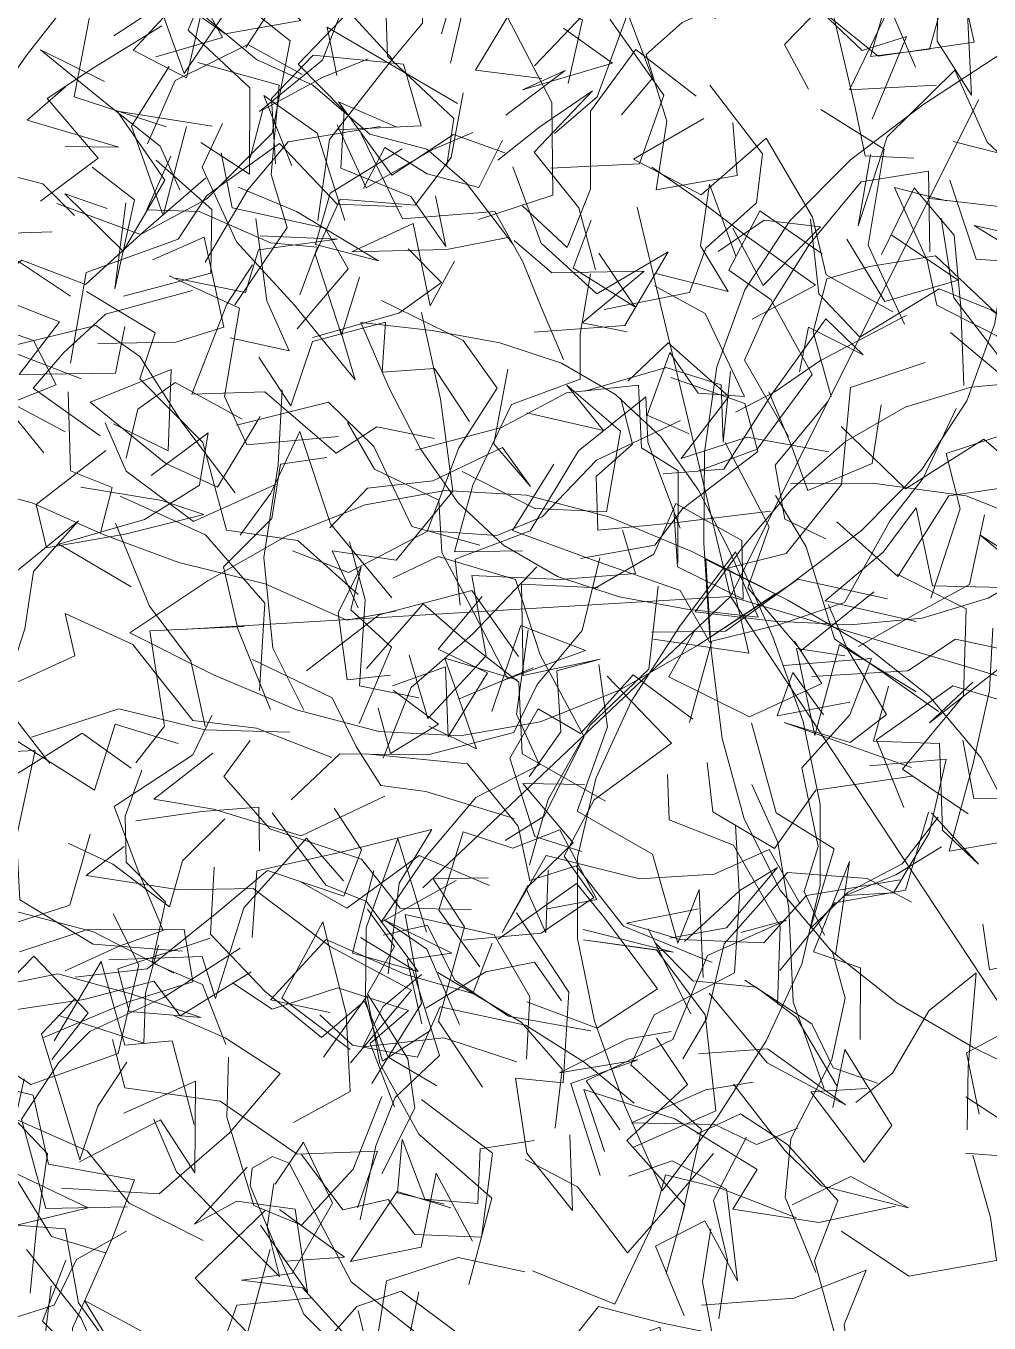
# Model space of a CAD drawing. Header units: metres. Extents: x 0 to 46.1, y -33.1 to 1.9.
# Drawn here: x 40.527 to 40.969, y -9.414 to -8.818 of the extents above; entities that cross this region are included whole.
import ezdxf

# ---------------------------------------------------------------- set-up
doc = ezdxf.new("R2010")
doc.units = ezdxf.units.M
doc.header["$LTSCALE"] = 0.02
for name, color, linetype, lineweight in [('AB_EXT_MASSIF', 8, 'Continuous', 9), ('BLOC_BRANCHES', 7, 'Continuous', 13), ('BLOC_FEUILLAGE', 7, 'Continuous', 13)]:
    doc.layers.add(name, color=color, linetype=linetype, lineweight=lineweight)
doc.layers.add('ARCHIBOOKS_ARBRE', color=7, linetype='Continuous')

# ---------------------------------------------------------------- blocks, each defined once
blk = doc.blocks.new('AB_ALPHA_7b87773eaf7dd805')
at = {"layer": 'BLOC_BRANCHES', "color": 8, "lineweight": 13, "true_color": 0x878787, "transparency": 33554572}
blk.add_lwpolyline([(-0.7164, 0.0794), (-0.8645, 0.226), (-0.9264, 0.3735), (-0.9238, 0.3938), (-0.9005, 0.4072), (-0.8816, 0.3994), (-0.8102, 0.2633), (-0.6143, 0.1093)], dxfattribs=at)
at = {"layer": 'BLOC_FEUILLAGE', "color": 8, "lineweight": 13, "true_color": 0x878787, "transparency": 33554572}
for points in [[(-0.7065, 1.6959), (-0.6797, 1.7891), (-0.7534, 1.8357), (-0.7725, 1.8931), (-0.8276, 1.9695), (-0.7353, 1.9669)], [(-0.8753, 1.7574), (-0.8993, 1.8554), (-0.9717, 1.9192), (-1.026, 1.8526), (-1.0015, 1.7706), (-0.9582, 1.6917), (-1.0344, 1.6695)], [(-0.9605, 1.8708), (-0.9384, 1.8201), (-0.9479, 1.7305), (-1.0019, 1.6502), (-1.0382, 1.7519), (-1.0253, 1.859), (-0.9359, 1.8423)], [(-0.8817, 1.8697), (-0.9813, 1.8537), (-0.9643, 1.7811), (-0.9976, 1.7002), (-0.9268, 1.6339), (-0.9272, 1.5347), (-0.9828, 1.571)], [(-0.7862, 1.8498), (-0.7058, 1.8636), (-0.6718, 1.7679), (-0.6964, 1.6621)], [(-0.1144, 1.8667), (-0.0876, 1.7974), (-0.1087, 1.7481), (-0.0949, 1.6862), (-0.2053, 1.6704), (-0.2892, 1.7379), (-0.3403, 1.8332)], [(-0.7437, 1.8269), (-0.7294, 1.7762), (-0.7285, 1.708), (-0.7667, 1.6621), (-0.835, 1.5746), (-0.8487, 1.4816)], [(-0.7303, 1.8223), (-0.6866, 1.7546), (-0.6314, 1.7157), (-0.5799, 1.6172), (-0.5786, 1.5107), (-0.6643, 1.4828)], [(-0.1645, 1.553), (-0.2201, 1.5557), (-0.2317, 1.6114), (-0.2562, 1.7153), (-0.2776, 1.8173)], [(-0.1368, 1.7397), (-0.1377, 1.6873), (-0.0981, 1.6253), (-0.1031, 1.7267), (-0.1195, 1.8205), (-0.0419, 1.7697)], [(-0.9656, 1.7862), (-1.0652, 1.8102), (-1.1332, 1.7344), (-1.1824, 1.6723), (-1.2112, 1.6307), (-1.3156, 1.6379)], [(-0.9849, 1.8145), (-0.9909, 1.7525), (-1.0605, 1.6772), (-0.9992, 1.6452), (-0.9756, 1.7502), (-0.8888, 1.769), (-0.8312, 1.786)], [(-0.8403, 1.7504), (-0.9215, 1.8117), (-0.8831, 1.7546), (-0.9312, 1.6803)], [(-0.3643, 1.8045), (-0.4063, 1.771), (-0.3923, 1.7132), (-0.4246, 1.7844), (-0.5149, 1.7645), (-0.5432, 1.7185), (-0.6, 1.659)], [(-0.2853, 1.6325), (-0.3127, 1.6836), (-0.2375, 1.7611), (-0.14, 1.7773), (-0.0799, 1.8034), (-0.0268, 1.783), (-0.1141, 1.785)], [(-0.8899, 1.7875), (-0.965, 1.7551), (-0.8803, 1.6878), (-0.9009, 1.5818), (-0.9763, 1.506), (-1.0523, 1.4654), (-1.1482, 1.5009)], [(-0.3518, 1.7779), (-0.4209, 1.7824), (-0.4727, 1.7868), (-0.4895, 1.7278), (-0.5278, 1.6235), (-0.5769, 1.5814)], [(-0.4355, 1.7894), (-0.4524, 1.7297), (-0.5031, 1.7463), (-0.4645, 1.6451), (-0.5001, 1.603)], [(-0.1623, 1.6576), (-0.1955, 1.7348), (-0.2141, 1.6697), (-0.1464, 1.6783), (-0.117, 1.7831), (-0.0615, 1.7475), (0.002, 1.7083)], [(-0.7717, 1.7612), (-0.7687, 1.6704), (-0.6923, 1.5986), (-0.7004, 1.5449)], [(-0.1388, 1.637), (-0.2382, 1.6317), (-0.1929, 1.725), (-0.1514, 1.7684)], [(-0.9155, 1.7564), (-0.8681, 1.7113), (-0.9551, 1.696), (-1.0353, 1.7526)], [(-0.5914, 1.6445), (-0.6675, 1.6542), (-0.6142, 1.7429), (-0.5448, 1.7118), (-0.5612, 1.639)], [(-0.3502, 1.7444), (-0.4304, 1.7089), (-0.4718, 1.6723), (-0.4478, 1.5956), (-0.4601, 1.5167), (-0.3672, 1.5334), (-0.372, 1.5942)], [(-1.0226, 1.5891), (-1.1285, 1.6237), (-1.1099, 1.7193), (-1.023, 1.7327), (-1.0827, 1.6934)], [(-0.7628, 1.6668), (-0.819, 1.7278), (-0.8431, 1.6658), (-0.9155, 1.6067)], [(-0.7136, 1.5097), (-0.7017, 1.4516), (-0.7417, 1.5092), (-0.8222, 1.5417), (-0.8183, 1.6074), (-0.8711, 1.661), (-0.803, 1.732)], [(-0.2922, 1.742), (-0.2235, 1.6766), (-0.1726, 1.6927), (-0.212, 1.5978)], [(-0.6245, 1.454), (-0.6784, 1.5248), (-0.7234, 1.5636), (-0.7888, 1.5805), (-0.8544, 1.6368), (-0.9189, 1.6664), (-0.9891, 1.7245)], [(-0.5816, 1.5416), (-0.4791, 1.5466), (-0.4514, 1.6254), (-0.5132, 1.7125)], [(-1.0276, 1.7049), (-1.1063, 1.6567), (-1.1593, 1.6216), (-1.1007, 1.5532), (-1.1668, 1.5039)], [(-0.8269, 1.6481), (-0.8379, 1.7034), (-0.7759, 1.6671), (-0.6882, 1.6159)], [(-0.6329, 1.6026), (-0.5645, 1.6536), (-0.6138, 1.6314), (-0.5102, 1.6622), (-0.5666, 1.7023)], [(-1.0441, 1.5695), (-1.0125, 1.6422), (-0.929, 1.6836), (-0.8665, 1.649)], [(-1.0933, 1.6412), (-1.1669, 1.6775), (-1.0942, 1.6183), (-1.0295, 1.567), (-1.0071, 1.5166)], [(-0.8265, 1.5856), (-0.7299, 1.5902), (-0.7502, 1.6612), (-0.8539, 1.6712), (-0.9017, 1.6218), (-0.8973, 1.5466)], [(-0.6137, 1.4986), (-0.5625, 1.4506), (-0.5356, 1.5174), (-0.5357, 1.6072), (-0.4835, 1.6778), (-0.4142, 1.6243)], [(-0.9993, 1.5895), (-1.0262, 1.4873), (-1.0625, 1.5897), (-1.0194, 1.6583)], [(-0.9438, 1.3849), (-0.8836, 1.4735), (-0.9021, 1.5342), (-0.893, 1.637), (-0.9862, 1.6628)], [(-0.7907, 1.6672), (-0.8425, 1.6462), (-0.9118, 1.6087), (-0.9263, 1.5535)], [(-0.2141, 1.5569), (-0.2283, 1.4755), (-0.195, 1.5775), (-0.1174, 1.6543), (-0.0802, 1.5715), (-0.0169, 1.5125), (0.0214, 1.584)], [(-1.1383, 1.6349), (-1.1823, 1.5968), (-1.0772, 1.5657), (-1.1386, 1.5666)], [(-0.8176, 1.4815), (-0.8494, 1.5819), (-0.9107, 1.625), (-0.8786, 1.5443)], [(-0.8006, 1.4165), (-0.8213, 1.3501), (-0.8518, 1.443), (-0.8231, 1.506), (-0.7367, 1.4991), (-0.6955, 1.5539), (-0.6816, 1.6281)], [(-0.6419, 1.551), (-0.5939, 1.589), (-0.5331, 1.6304), (-0.6004, 1.5601), (-0.5491, 1.4961), (-0.5297, 1.4248)], [(-0.5197, 1.3793), (-0.422, 1.3988), (-0.4033, 1.4497), (-0.3449, 1.5019), (-0.3382, 1.5581), (-0.3986, 1.6369)], [(-0.7578, 1.5888), (-0.8248, 1.6179), (-0.7637, 1.5337), (-0.6927, 1.5804), (-0.634, 1.5592)], [(-0.271, 1.6088), (-0.1985, 1.5636), (-0.2168, 1.4533), (-0.1752, 1.3624)], [(-1.0904, 1.4952), (-1.1389, 1.512), (-1.0721, 1.4462), (-1.0244, 1.5277), (-1.0791, 1.607), (-0.9699, 1.5897)], [(-0.4056, 1.5986), (-0.4861, 1.5519), (-0.4086, 1.5109), (-0.3338, 1.5762), (-0.2805, 1.4855), (-0.2649, 1.4193), (-0.1886, 1.3768)], [(-1.2652, 1.5863), (-1.2184, 1.5373), (-1.1641, 1.5236), (-1.128, 1.4873)], [(-0.8231, 1.3569), (-0.8057, 1.2986), (-0.8755, 1.3843), (-0.9421, 1.4569), (-0.9812, 1.5429), (-0.9581, 1.5929)], [(-0.777, 1.5895), (-0.8826, 1.5718), (-0.9288, 1.5168), (-0.9779, 1.4338)], [(-0.6705, 1.5827), (-0.7165, 1.5629), (-0.7929, 1.519), (-0.8265, 1.5913)], [(-0.799, 1.5809), (-0.7513, 1.4835), (-0.6452, 1.4918), (-0.6133, 1.4341), (-0.5921, 1.3821), (-0.5667, 1.3221)], [(-1.1325, 1.3179), (-1.1145, 1.4218), (-1.0088, 1.4601), (-0.9759, 1.5103), (-0.8924, 1.5701), (-0.8262, 1.5004), (-0.7522, 1.4972)], [(-0.7516, 1.5638), (-0.8344, 1.513), (-0.8513, 1.4539), (-0.7788, 1.4354), (-0.8732, 1.4919), (-0.9401, 1.5198)], [(-0.6365, 1.5737), (-0.6637, 1.5196), (-0.7232, 1.5353), (-0.7718, 1.5652), (-0.796, 1.5184)], [(0.082, 1.5752), (0.0791, 1.5139), (0.0763, 1.4628), (0.0017, 1.4371), (-0.0504, 1.4958), (-0.1493, 1.5071)], [(-0.119, 1.5722), (-0.0166, 1.5462), (0.0526, 1.5375), (0.0239, 1.4354), (0.1211, 1.4247)], [(-1.0717, 1.3947), (-0.9714, 1.4211), (-0.9702, 1.4943), (-1.0343, 1.5508)], [(-1.0173, 1.5556), (-1.045, 1.4939), (-0.9847, 1.4918), (-0.9029, 1.4558), (-0.849, 1.4509), (-0.8694, 1.3964)], [(-0.9594, 1.5593), (-0.9471, 1.496), (-0.84, 1.4728), (-0.8138, 1.426), (-0.8723, 1.3573)], [(-1.1076, 1.5427), (-1.059, 1.5053), (-1.0815, 1.4031), (-1.069, 1.5017)], [(-0.6249, 1.5432), (-0.5922, 1.4555), (-0.5283, 1.3973), (-0.4465, 1.4457), (-0.4962, 1.3609), (-0.6004, 1.3533)], [(-0.3501, 1.3682), (-0.2771, 1.4072), (-0.3582, 1.4651), (-0.4114, 1.5058), (-0.4652, 1.5428)], [(-0.1458, 1.4455), (-0.1474, 1.5381), (-0.2248, 1.526), (-0.2843, 1.4544), (-0.3363, 1.3718), (-0.3587, 1.3211), (-0.3084, 1.2338)], [(-1.3757, 1.5111), (-1.3105, 1.5011), (-1.2048, 1.5322), (-1.2226, 1.4544), (-1.1327, 1.3949)], [(-1.1202, 1.2997), (-1.2123, 1.3353), (-1.2578, 1.3785), (-1.1884, 1.4359), (-1.1153, 1.4081), (-1.0486, 1.4687), (-0.977, 1.5305)], [(-0.3687, 1.4408), (-0.3991, 1.5231), (-0.4093, 1.4524), (-0.3775, 1.3999), (-0.4605, 1.4208)], [(-0.2015, 1.4424), (-0.164, 1.519), (-0.1179, 1.4647), (-0.1105, 1.3822), (-0.1068, 1.2921)], [(-0.0412, 1.3026), (-0.0689, 1.3492), (-0.138, 1.3844), (-0.1491, 1.4357), (-0.1867, 1.5193), (-0.1267, 1.5043)], [(0.0582, 1.3449), (-0.0268, 1.3356), (0, 1.2646), (0.0333, 1.3584), (-0.0115, 1.4314), (-0.0926, 1.4373), (-0.1229, 1.528)], [(-1.1537, 1.4686), (-1.2366, 1.466), (-1.3136, 1.4272), (-1.3951, 1.4348), (-1.4187, 1.4908), (-1.3313, 1.5162), (-1.3383, 1.4369)], [(-0.2697, 1.4433), (-0.341, 1.4925), (-0.3766, 1.4246), (-0.3286, 1.3907), (-0.2811, 1.3048), (-0.3443, 1.219), (-0.4125, 1.1939)], [(0.0804, 1.4619), (-0.0302, 1.4614), (-0.0952, 1.4758), (-0.0029, 1.4191), (-0.0317, 1.4978), (0.0347, 1.4865), (-0.0342, 1.4181)], [(-0.9199, 1.4837), (-0.907, 1.3893), (-0.8814, 1.3318), (-0.9491, 1.3467)], [(-0.6915, 1.4349), (-0.7195, 1.3836), (-0.7393, 1.4781), (-0.8097, 1.4457), (-0.7006, 1.4483), (-0.6306, 1.462)], [(-0.5348, 1.4818), (-0.5553, 1.4269), (-0.4846, 1.3824), (-0.5258, 1.4442)], [(-0.3721, 1.4726), (-0.3372, 1.4071), (-0.2716, 1.4743), (-0.3361, 1.482), (-0.3891, 1.4459)], [(-0.0607, 1.262), (0.0013, 1.3278), (-0.0758, 1.379), (-0.1352, 1.4033), (-0.2264, 1.3477), (-0.2735, 1.3974), (-0.283, 1.4831)], [(0.0129, 1.2461), (-0.0596, 1.3161), (-0.1185, 1.3929), (-0.1329, 1.4843)], [(-1.1013, 1.3405), (-1.0117, 1.3421), (-0.9565, 1.3592), (-0.979, 1.4624), (-1.0383, 1.4363)], [(-1.0115, 1.4154), (-0.9316, 1.3988), (-0.9168, 1.4478), (-0.8265, 1.4601), (-0.9149, 1.4639)], [(-0.1895, 1.4647), (-0.1133, 1.4129), (-0.1976, 1.3885), (-0.2412, 1.4603)], [(-0.745, 1.4489), (-0.7066, 1.4104), (-0.7556, 1.3751), (-0.8548, 1.3472)], [(-0.4933, 1.3537), (-0.545, 1.364), (-0.4738, 1.4236), (-0.5801, 1.4215), (-0.6231, 1.4586)], [(-0.9234, 1.4307), (-0.953, 1.3855), (-0.9932, 1.2822), (-0.9093, 1.285), (-0.8275, 1.2144), (-0.7808, 1.2448), (-0.7146, 1.2314)], [(-0.2593, 1.2793), (-0.2798, 1.3538), (-0.2642, 1.4145), (-0.2152, 1.4288), (-0.1395, 1.4409), (-0.0703, 1.3755)], [(-1.0191, 1.418), (-0.9385, 1.3808), (-0.9558, 1.2796), (-0.93, 1.2239), (-0.8248, 1.2338)], [(-0.6137, 1.1022), (-0.6917, 1.1011), (-0.6708, 1.1776), (-0.6264, 1.2702), (-0.5475, 1.2996), (-0.5473, 1.351), (-0.5355, 1.4202)], [(-0.9924, 1.4013), (-1.0924, 1.3742), (-1.14, 1.3302), (-1.1752, 1.2893), (-1.0985, 1.2345)], [(-1.1142, 1.4), (-1.0354, 1.3525), (-1.0528, 1.3), (-0.9805, 1.2268), (-0.9533, 1.1262), (-0.8714, 1.1144), (-0.8024, 1.0524)], [(-0.4221, 1.2365), (-0.4704, 1.2583), (-0.4444, 1.3301), (-0.4119, 1.2835), (-0.3587, 1.2796), (-0.4038, 1.3748), (-0.462, 1.4066)], [(-1.2063, 1.3892), (-1.1453, 1.3653), (-1.1915, 1.3049), (-1.0809, 1.3062), (-1.0702, 1.3598)], [(-0.8776, 1.1022), (-0.8134, 1.0777), (-0.7231, 1.1247), (-0.6866, 1.2206), (-0.6428, 1.2892), (-0.6817, 1.3438), (-0.7754, 1.3897)], [(-1.1631, 1.2148), (-1.2076, 1.2696), (-1.1491, 1.2928), (-1.175, 1.3438), (-1.2575, 1.3726)], [(-0.8024, 1.0371), (-0.8322, 1.1024), (-0.7586, 1.0918), (-0.6934, 1.171), (-0.7079, 1.2766), (-0.7297, 1.3761)], [(-0.3692, 1.2615), (-0.324, 1.285), (-0.2714, 1.3209), (-0.173, 1.3727)], [(-1.206, 1.3361), (-1.1035, 1.3611), (-1.053, 1.3255), (-1.0046, 1.2501), (-0.9434, 1.1689)], [(-0.6745, 1.2509), (-0.7145, 1.3118), (-0.7747, 1.3075), (-0.771, 1.3648), (-0.8546, 1.3425), (-0.8795, 1.2688), (-0.9163, 1.3248)], [(-0.4521, 1.1906), (-0.3824, 1.1961), (-0.3272, 1.2823), (-0.2654, 1.3686), (-0.2225, 1.3273), (-0.2852, 1.3593), (-0.2957, 1.3079)], [(-0.2619, 1.2159), (-0.3557, 1.233), (-0.4315, 1.2083), (-0.3766, 1.2796), (-0.4464, 1.341), (-0.4927, 1.2972)], [(-0.1224, 1.3529), (-0.0589, 1.2999), (-0.0355, 1.1967), (0.0153, 1.2079), (0.1072, 1.2129), (0.1293, 1.142), (0.1001, 1.0782)], [(-1.1387, 1.239), (-1.2212, 1.2831), (-1.2798, 1.3187), (-1.3623, 1.252), (-1.3428, 1.1463)], [(-0.9148, 1.2567), (-0.9638, 1.1755), (-1.0229, 1.2025), (-1.1101, 1.273), (-1.017, 1.3105), (-1.0205, 1.217), (-1.083, 1.2483)], [(-0.8349, 1.1286), (-0.7916, 1.1743), (-0.7165, 1.1828), (-0.6367, 1.221), (-0.6044, 1.1762), (-0.6465, 1.2252), (-0.6303, 1.3108)], [(-0.3748, 1.3081), (-0.3832, 1.2271), (-0.3854, 1.2928), (-0.4485, 1.313), (-0.5422, 1.2856)], [(-0.4632, 1.0008), (-0.3536, 0.9849), (-0.3768, 1.0829), (-0.3109, 1.0995), (-0.2473, 1.1785), (-0.237, 1.29), (-0.1515, 1.3187)], [(-0.9355, 1.2535), (-1.0125, 1.2957), (-1.0552, 1.2649), (-1.0686, 1.2088)], [(-0.5471, 1.0936), (-0.4616, 1.109), (-0.4298, 1.1505), (-0.3435, 1.2163), (-0.3584, 1.2716), (-0.4432, 1.3014)], [(-1.0977, 1.1246), (-1.0846, 1.1749), (-1.1326, 1.1943), (-1.1351, 1.285)], [(-0.8895, 1.2873), (-0.8942, 1.201), (-0.9105, 1.0947), (-0.9002, 0.9905), (-0.8647, 0.9195)], [(-0.4351, 1.0883), (-0.4348, 1.1941), (-0.4771, 1.2208), (-0.4806, 1.2927), (-0.5632, 1.2839), (-0.6376, 1.2441), (-0.7364, 1.2179)], [(-0.6085, 1.2608), (-0.5205, 1.2407), (-0.5626, 1.2927), (-0.501, 1.2399), (-0.5172, 1.1472), (-0.5995, 1.1509), (-0.6827, 1.1936)], [(-0.3308, 1.2848), (-0.3044, 1.2217), (-0.2859, 1.1718), (-0.2121, 1.2026), (-0.2017, 1.2701)], [(-0.6627, 1.1089), (-0.7408, 1.1305), (-0.7844, 1.2223), (-0.8363, 1.2732), (-0.942, 1.2466)], [(-0.6853, 1.04), (-0.691, 1.093), (-0.6049, 1.1252), (-0.5494, 1.2172), (-0.4719, 1.2792), (-0.4697, 1.227), (-0.4325, 1.1283)], [(-0.5007, 1.2773), (-0.4873, 1.2248), (-0.5291, 1.1878), (-0.5271, 1.1261), (-0.439, 1.1346), (-0.329, 1.1478)], [(-0.1157, 1.2657), (-0.1537, 1.1857), (-0.1916, 1.1371), (-0.2441, 1.0432), (-0.3198, 1.0174), (-0.3962, 0.9986), (-0.4218, 0.9055)], [(-0.2631, 1.2738), (-0.3235, 1.2008), (-0.3124, 1.1386), (-0.2655, 1.1162)], [(-0.4323, 1.2519), (-0.5287, 1.2065), (-0.591, 1.1413), (-0.643, 1.1201), (-0.7217, 1.1254)], [(-1.04, 1.1889), (-0.9745, 1.2379), (-0.9843, 1.1776), (-1.0474, 1.1385), (-1.146, 1.1101), (-1.0627, 1.061)], [(-1.0928, 1.2493), (-1.0687, 1.1937), (-0.9912, 1.1361), (-0.8966, 1.1789)], [(-0.7635, 1.0486), (-0.8341, 1.1335), (-0.8691, 1.2393), (-0.9027, 1.1685), (-0.9378, 1.1205)], [(-0.8147, 1.2498), (-0.7835, 1.1962), (-0.7095, 1.1606), (-0.7064, 1.1006), (-0.6764, 1.0446), (-0.6304, 0.9556)], [(-0.2477, 1.245), (-0.1738, 1.1735), (-0.0841, 1.2306), (-0.0149, 1.171), (0.0542, 1.0991), (0.0006, 1.066)], [(0.0685, 1.2295), (-0.0315, 1.2454), (-0.1271, 1.2141), (-0.1113, 1.1505), (-0.1447, 1.0479)], [(-0.2102, 1.0554), (-0.2938, 0.988), (-0.3551, 1.0601), (-0.3303, 1.1301), (-0.3811, 1.2269)], [(-1.1207, 1.1753), (-1.0278, 1.1601), (-0.9793, 1.1442), (-1.0696, 1.1214), (-1.1601, 1.1059), (-1.1718, 1.1555), (-1.0921, 1.2175)], [(-0.903, 0.9203), (-0.9406, 1.0127), (-0.957, 1.0841), (-0.9012, 1.1395), (-0.8913, 1.2018), (-0.8381, 1.2095)], [(-0.3987, 0.997), (-0.4326, 1.0569), (-0.5334, 1.0921), (-0.625, 1.1256), (-0.5777, 1.2018)], [(-1.2588, 1.1789), (-1.1766, 1.1576), (-1.0951, 1.1212), (-1.0082, 1.0889), (-0.9089, 1.0645), (-0.8154, 1.0229), (-0.7594, 1.033)], [(0.0583, 1.1668), (-0.0474, 1.1429), (-0.1042, 1.1654), (-0.2118, 1.1801), (-0.3057, 1.1797)], [(-0.0151, 1.1817), (-0.1241, 1.1654), (-0.1828, 1.0729), (-0.2528, 1.1356)], [(-1.0754, 1.1652), (-0.9777, 1.1206), (-0.9095, 1.0425), (-0.9156, 0.9422)], [(-0.1361, 0.9179), (-0.2017, 0.9644), (-0.2556, 1.0012), (-0.2878, 1.107), (-0.3231, 1.1658)], [(-0.44, 1.1503), (-0.4356, 1.084), (-0.3602, 1.0468), (-0.3618, 1.1142), (-0.4374, 1.1569), (-0.4628, 1.0987), (-0.5311, 1.0591)], [(-0.0612, 1.0602), (-0.1431, 1.0621), (-0.1615, 1.1517), (-0.1994, 1.101), (-0.2662, 1.0449), (-0.1618, 1.0214)], [(-1.1561, 0.8582), (-1.2117, 0.9301), (-1.185, 1.013), (-1.1751, 1.0788), (-1.1235, 1.1367), (-1.2056, 1.0698)], [(-0.9781, 0.9009), (-0.9945, 0.976), (-1.042, 1.0389), (-1.0807, 1.134)], [(-0.0833, 1.1438), (-0.1006, 1.0637), (-0.1627, 1.0297), (-0.228, 0.9924)], [(-0.4989, 1.1262), (-0.484, 1.0762), (-0.5701, 1.0695), (-0.6716, 1.0742), (-0.6554, 0.982), (-0.7224, 0.91), (-0.7438, 0.9826)], [(0.0883, 1.1303), (0.0539, 1.0282), (0.0107, 0.9666), (-0.0427, 0.9853), (-0.1166, 1.001), (-0.1713, 0.9645), (-0.2814, 0.9581)], [(-0.0034, 0.8415), (-0.0239, 0.8955), (-0.0134, 0.9821), (-0.0188, 1.0761), (-0.0887, 1.1209), (-0.0076, 1.053)], [(-0.7326, 0.9338), (-0.8009, 0.9476), (-0.7941, 1.046), (-0.8121, 1.1127)], [(-0.8793, 0.8167), (-0.8234, 0.8692), (-0.7222, 0.8683), (-0.6236, 0.8939), (-0.5967, 0.9489), (-0.5452, 1.0111), (-0.5249, 1.0943)], [(-0.7625, 1.0712), (-0.7106, 1.0958), (-0.6217, 1.0695), (-0.5933, 0.983), (-0.5427, 0.8889), (-0.5888, 0.7978), (-0.6334, 0.7697)], [(-0.801, 0.9043), (-0.7641, 0.9919), (-0.8107, 1.0346), (-0.7989, 1.0841), (-0.8254, 1.0316), (-0.815, 0.9543), (-0.7651, 0.9596)], [(-0.5972, 1.084), (-0.6712, 1.0068), (-0.7416, 0.9454), (-0.7737, 0.8642)], [(-0.1835, 1.0756), (-0.1041, 1.0359), (-0.1075, 0.9361), (-0.1772, 0.8517), (-0.1018, 0.8003)], [(-0.5269, 1.0598), (-0.6146, 1.064), (-0.613, 0.9591), (-0.5243, 0.978), (-0.5743, 0.9645), (-0.5697, 0.8945), (-0.6061, 0.8429)], [(-0.4579, 1.0617), (-0.4686, 0.9666), (-0.536, 0.9023), (-0.5841, 0.8169), (-0.6055, 0.7418)], [(-0.1946, 1.0472), (-0.2977, 1.07), (-0.3807, 1.01), (-0.4655, 1.0092)], [(-0.8617, 0.9647), (-0.778, 1.0291), (-0.6716, 1.057), (-0.6183, 0.9811)], [(-0.6601, 1.05), (-0.7106, 0.9895), (-0.6537, 0.9623), (-0.699, 0.889), (-0.7019, 0.9691), (-0.7627, 0.9473)], [(-1.1978, 0.9496), (-1.1277, 0.9818), (-1.1386, 1.0306), (-1.061, 0.995), (-0.9921, 0.9075), (-0.9191, 0.8989), (-0.8325, 0.8652)], [(-0.7927, 0.9672), (-0.7277, 1.0417), (-0.68, 0.9998), (-0.6179, 0.9515), (-0.614, 0.8692), (-0.5185, 0.815)], [(-0.1671, 0.8537), (-0.2192, 0.872), (-0.3131, 0.9052), (-0.2373, 0.8823), (-0.1958, 0.9144), (-0.2408, 0.9897), (-0.2623, 1.0404)], [(-0.176, 0.8077), (-0.2073, 0.8855), (-0.1194, 0.9476), (-0.054, 0.928), (0.0519, 0.9474), (0.1341, 0.9656), (0.1272, 1.0378)], [(-0.9332, 1.0157), (-1.0416, 1.0106), (-1.0247, 0.901), (-1.0575, 0.8589)], [(-0.6014, 0.9679), (-0.6865, 0.9324), (-0.6352, 0.9538), (-0.5411, 0.9879), (-0.6155, 1.0167), (-0.6489, 0.918)], [(-0.0735, 1.0137), (-0.0776, 0.9422), (-0.0961, 0.8583), (-0.1239, 0.7577), (-0.0615, 0.7682), (-0.0167, 0.801)], [(-0.6897, 0.7241), (-0.7764, 0.6756), (-0.7265, 0.749), (-0.667, 0.8192), (-0.5941, 0.8568), (-0.6205, 0.9148), (-0.6071, 1.0118)], [(-0.3014, 0.9987), (-0.2699, 0.9501), (-0.3529, 0.9117), (-0.4458, 0.9578), (-0.4165, 1.0098)], [(-0.0968, 0.9517), (-0.1465, 0.905), (-0.0627, 0.9704), (0.0182, 1.0032), (0.022, 0.9059)], [(-0.1616, 0.9406), (-0.2495, 0.9949), (-0.278, 0.8903), (-0.299, 0.9903), (-0.2434, 0.9818)], [(-0.9236, 0.9776), (-0.8323, 0.9338), (-0.8045, 0.8778), (-0.7764, 0.833), (-0.7247, 0.826), (-0.6233, 0.795)], [(-0.6198, 0.9542), (-0.7026, 0.979), (-0.6664, 0.8751), (-0.7213, 0.901)], [(-0.5259, 0.9719), (-0.5162, 0.9004), (-0.5509, 0.8034), (-0.4645, 0.754), (-0.4354, 0.6522), (-0.4108, 0.7138), (-0.4062, 0.6126)], [(-0.3135, 0.9707), (-0.2131, 0.9789), (-0.2378, 0.9142), (-0.2928, 0.8533), (-0.2741, 0.7631), (-0.2901, 0.7115), (-0.2668, 0.6612)], [(-0.5164, 0.9586), (-0.4424, 0.8817), (-0.5314, 0.8167), (-0.5659, 0.752), (-0.5318, 0.7045), (-0.5921, 0.6636), (-0.6821, 0.6555)], [(-0.4182, 0.9093), (-0.4866, 0.9599), (-0.5472, 0.8926), (-0.5955, 0.9211), (-0.628, 0.8642), (-0.5994, 0.7744), (-0.5455, 0.7572)], [(-0.238, 0.9288), (-0.3214, 0.9129), (-0.3032, 0.9629), (-0.2679, 0.9142)], [(-0.7617, 0.9419), (-0.7099, 0.9036), (-0.7652, 0.8698), (-0.7795, 0.9219)], [(-0.144, 0.8015), (-0.09, 0.7427), (-0.1315, 0.7816), (-0.1348, 0.8814), (-0.2108, 0.884), (-0.1934, 0.9471)], [(-1.1773, 0.8885), (-1.0769, 0.921), (-0.9784, 0.8971), (-0.881, 0.8941)], [(-1.1388, 0.6204), (-1.0765, 0.6487), (-1.0261, 0.6664), (-1.0549, 0.7351), (-1.0825, 0.8089), (-0.9922, 0.8681), (-0.9701, 0.9133)], [(-1.1978, 0.8865), (-1.105, 0.8277), (-1.0813, 0.9034), (-1.0089, 0.8812)], [(-0.1363, 0.7965), (-0.1777, 0.7432), (-0.2396, 0.7106), (-0.2829, 0.6694), (-0.2559, 0.7605), (-0.3223, 0.8015), (-0.3508, 0.9048)], [(-1.268, 0.8088), (-1.2077, 0.8381), (-1.1193, 0.893), (-1.063, 0.8528)], [(-0.6727, 0.6907), (-0.7541, 0.6922), (-0.7983, 0.7483), (-0.9037, 0.7831), (-0.9565, 0.8433), (-0.9262, 0.8848)], [(-0.0123, 0.8882), (-0.0063, 0.8193), (-0.0954, 0.8181), (-0.1081, 0.8849)], [(-1.0039, 0.6429), (-1.1066, 0.6507), (-1.1905, 0.7016), (-1.1947, 0.7737), (-1.1732, 0.8733), (-1.2567, 0.8695)], [(-0.9692, 0.8702), (-1.037, 0.8175), (-0.9684, 0.8059), (-0.8678, 0.7754), (-0.7715, 0.8206)], [(-0.3959, 0.63), (-0.4978, 0.6714), (-0.552, 0.7409), (-0.6052, 0.7241), (-0.6187, 0.7862), (-0.6767, 0.858), (-0.7859, 0.8687)], [(-1.0505, 0.8506), (-1.0697, 0.798), (-1.0686, 0.7451), (-1.0235, 0.6993), (-1.0389, 0.6295), (-0.9811, 0.6045), (-0.9543, 0.5356)], [(-0.4016, 0.8595), (-0.3952, 0.8029), (-0.3244, 0.7606), (-0.2767, 0.8278), (-0.1664, 0.8439)], [(-0.1326, 0.7627), (-0.1849, 0.7304), (-0.2427, 0.7068), (-0.1877, 0.7097), (-0.1467, 0.7784), (-0.1272, 0.8631), (-0.2152, 0.8554)], [(-0.5843, 0.7358), (-0.587, 0.6639), (-0.6095, 0.7146), (-0.5555, 0.7672), (-0.6134, 0.8354), (-0.5423, 0.834)], [(-0.447, 0.8455), (-0.4453, 0.7937), (-0.3714, 0.7647), (-0.3177, 0.6711), (-0.3209, 0.5819)], [(-0.3504, 0.8342), (-0.3203, 0.768), (-0.3079, 0.6917), (-0.303, 0.5845), (-0.2676, 0.486)], [(-1.1273, 0.6131), (-1.0446, 0.6225), (-0.9645, 0.6868), (-0.9064, 0.7355), (-0.8187, 0.7061), (-0.7984, 0.7593), (-0.83, 0.8069)], [(-1.0576, 0.7923), (-0.9819, 0.8031), (-0.9163, 0.8081), (-0.9155, 0.7575)], [(-1.1353, 0.7667), (-1.0841, 0.7429), (-1.0189, 0.6938), (-1.0038, 0.7464), (-0.9553, 0.7947)], [(-0.7843, 0.7353), (-0.8087, 0.6405), (-0.7333, 0.6194), (-0.7926, 0.6999), (-0.8395, 0.7185), (-0.901, 0.8017)], [(-0.1477, 0.8025), (-0.1741, 0.7128), (-0.2552, 0.6984), (-0.3181, 0.6208)], [(-1.2535, 0.5412), (-1.2295, 0.5946), (-1.1984, 0.6746), (-1.1334, 0.6957), (-1.1101, 0.777)], [(-0.9238, 0.6587), (-0.9186, 0.735), (-0.8216, 0.7566), (-0.7178, 0.7824), (-0.7551, 0.7209), (-0.7679, 0.6168)], [(-0.5852, 0.6914), (-0.5282, 0.702), (-0.5709, 0.7823), (-0.6246, 0.7611), (-0.6818, 0.7797), (-0.7098, 0.69), (-0.6625, 0.6248)], [(-0.4315, 0.3344), (-0.408, 0.438), (-0.4893, 0.5123), (-0.4624, 0.5696), (-0.3702, 0.618), (-0.3644, 0.7047), (-0.3689, 0.7872)], [(-0.8111, 0.5146), (-0.7409, 0.5981), (-0.8346, 0.6482), (-0.9228, 0.7148), (-1.0073, 0.7133), (-1.1146, 0.7298), (-1.071, 0.763)], [(-0.8191, 0.7236), (-0.8615, 0.7724), (-0.9337, 0.6926), (-0.9662, 0.5885), (-0.9813, 0.6369), (-1.0887, 0.633)], [(-0.7191, 0.5517), (-0.7745, 0.5166), (-0.7939, 0.5868), (-0.7932, 0.6697), (-0.7568, 0.7722), (-0.7237, 0.6648)], [(-0.6071, 0.7187), (-0.6369, 0.6641), (-0.5864, 0.7528), (-0.4792, 0.726), (-0.3936, 0.7313), (-0.3306, 0.7594), (-0.2948, 0.6973)], [(-0.6514, 0.7181), (-0.7321, 0.7528), (-0.8153, 0.6922), (-0.8678, 0.7219)], [(-0.2542, 0.6387), (-0.2382, 0.7457), (-0.2794, 0.642), (-0.2256, 0.6238), (-0.2261, 0.5415)], [(-0.9675, 0.7394), (-0.9718, 0.6625), (-0.9091, 0.5967), (-0.8444, 0.5437), (-0.7949, 0.5856), (-0.7679, 0.5213), (-0.712, 0.4881)], [(-0.4275, 0.6539), (-0.3641, 0.7126), (-0.321, 0.739), (-0.3794, 0.6696), (-0.4444, 0.6577)], [(-0.4295, 0.5191), (-0.4023, 0.5652), (-0.3821, 0.6511), (-0.3094, 0.7331), (-0.2179, 0.7263), (-0.167, 0.6992)], [(-0.653, 0.7269), (-0.7163, 0.726), (-0.6803, 0.6708), (-0.7102, 0.5625), (-0.6597, 0.4868)], [(-0.6414, 0.6565), (-0.5518, 0.7206), (-0.5195, 0.681), (-0.4586, 0.5996), (-0.5279, 0.5546), (-0.6087, 0.5845)], [(-0.4114, 0.6916), (-0.4943, 0.6748), (-0.4326, 0.6561), (-0.3364, 0.6525), (-0.2876, 0.7068), (-0.18, 0.7249)], [(-1.3241, 0.6401), (-1.2556, 0.6184), (-1.2672, 0.6762), (-1.2124, 0.6928), (-1.106, 0.6652), (-1.0138, 0.6177)], [(-1.0836, 0.6857), (-1.0542, 0.6273), (-1.0778, 0.5252), (-1.1781, 0.4898), (-1.232, 0.5246), (-1.3152, 0.4618)], [(-0.7915, 0.6911), (-0.7606, 0.6481), (-0.7916, 0.5938), (-0.7454, 0.5194), (-0.7371, 0.4627), (-0.775, 0.3874)], [(-0.6206, 0.6867), (-0.5606, 0.5958), (-0.5669, 0.4918), (-0.6216, 0.4972), (-0.6087, 0.4108), (-0.5561, 0.3452), (-0.5592, 0.4319)], [(-0.8766, 0.4463), (-0.8113, 0.4819), (-0.8162, 0.5708), (-0.843, 0.6764), (-0.89, 0.5888), (-0.8115, 0.53)], [(-0.7865, 0.491), (-0.7297, 0.5829), (-0.7485, 0.6848), (-0.6461, 0.6617), (-0.6051, 0.5903), (-0.609, 0.5189)], [(-0.7735, 0.6612), (-0.7226, 0.6725), (-0.6917, 0.6101), (-0.6298, 0.5684), (-0.5351, 0.5513)], [(-0.7293, 0.5595), (-0.7459, 0.6333), (-0.6948, 0.6404), (-0.7723, 0.6789), (-0.7235, 0.6451), (-0.6861, 0.5588)], [(-0.363, 0.6642), (-0.3105, 0.6786), (-0.4011, 0.6377), (-0.4409, 0.5413), (-0.5405, 0.4939), (-0.5017, 0.4378)], [(0.1793, 0.5437), (0.1062, 0.5758), (0.0189, 0.6428), (-0.0775, 0.6214), (-0.0851, 0.6738)], [(-0.9722, 0.6579), (-1.0782, 0.6227), (-1.0651, 0.5736), (-0.9825, 0.5668), (-1.0633, 0.5939), (-1.1472, 0.6167), (-1.2282, 0.6004)], [(-1.1636, 0.5439), (-1.066, 0.5847), (-0.9921, 0.6076), (-1.0021, 0.6676), (-1.114, 0.6672), (-1.1911, 0.6419)], [(-0.8347, 0.5726), (-0.9031, 0.5868), (-0.8389, 0.6562), (-0.7478, 0.6159), (-0.6706, 0.5943), (-0.6484, 0.6522)], [(-0.7996, 0.6584), (-0.7399, 0.6222), (-0.7088, 0.5229), (-0.7598, 0.4747), (-0.7818, 0.4195), (-0.7999, 0.3346)], [(-0.4871, 0.4175), (-0.3915, 0.4596), (-0.4038, 0.5696), (-0.4595, 0.644), (-0.5434, 0.6557), (-0.4402, 0.6416), (-0.544, 0.6679)], [(-0.2529, 0.4881), (-0.2993, 0.5669), (-0.3454, 0.6016), (-0.4181, 0.6087), (-0.4616, 0.6529), (-0.4202, 0.571), (-0.4692, 0.6684)], [(-0.9377, 0.6463), (-1.0257, 0.5896), (-1.1104, 0.5506), (-1.1459, 0.515), (-1.1889, 0.4501), (-1.161, 0.3476), (-1.0675, 0.3492)], [(-1.0314, 0.6499), (-1.0465, 0.5945), (-1.0482, 0.5372), (-1.1471, 0.5692)], [(-0.2582, 0.6433), (-0.2432, 0.5889), (-0.2584, 0.5183), (-0.3055, 0.4273), (-0.3121, 0.3605), (-0.277, 0.2739)], [(-1.2226, 0.5883), (-1.1747, 0.6371), (-1.1123, 0.5719), (-1.1541, 0.5184)], [(-1.1512, 0.5398), (-1.0975, 0.631), (-1.0702, 0.5351), (-1.0158, 0.5399), (-0.9905, 0.4439)], [(-0.7245, 0.5773), (-0.6557, 0.6192), (-0.5997, 0.6303), (-0.5688, 0.586)], [(-0.0893, 0.4559), (-0.1039, 0.5263), (-0.0503, 0.5547), (0.0311, 0.5306), (0.1082, 0.5684), (0.1421, 0.6261)], [(-1.2096, 0.5737), (-1.1172, 0.5874), (-1.037, 0.6083), (-1.0067, 0.5685), (-0.925, 0.6192)], [(-0.6202, 0.5157), (-0.704, 0.5432), (-0.7971, 0.5332), (-0.7736, 0.5793), (-0.7294, 0.6159)], [(-0.5763, 0.4396), (-0.5681, 0.5074), (-0.6153, 0.5615), (-0.7109, 0.6182)], [(-0.1033, 0.4377), (-0.1018, 0.5099), (-0.0929, 0.6181), (-0.1472, 0.5745), (-0.189, 0.5028), (-0.2308, 0.4693)], [(-0.9467, 0.6064), (-0.9011, 0.5762), (-0.8257, 0.6008), (-0.7445, 0.5746), (-0.7885, 0.5369), (-0.7607, 0.4641)], [(-0.206, 0.4913), (-0.2571, 0.5088), (-0.2814, 0.5595), (-0.3584, 0.6095)], [(-1.1281, 0.5879), (-1.166, 0.548), (-1.1373, 0.4542), (-1.1218, 0.4035), (-1.1012, 0.465), (-1.0678, 0.5153)], [(-0.8419, 0.521), (-0.7921, 0.5916), (-0.7773, 0.5138), (-0.7327, 0.4326), (-0.649, 0.3594), (-0.6751, 0.2603)], [(-0.4116, 0.525), (-0.3325, 0.5307), (-0.2429, 0.4664), (-0.3326, 0.5145), (-0.3995, 0.5945)], [(-1.1427, 0.3708), (-1.0309, 0.3644), (-0.9505, 0.4338), (-0.8919, 0.5023), (-0.955, 0.5432), (-1.0131, 0.5688)], [(-0.4855, 0.4685), (-0.5428, 0.5155), (-0.6103, 0.558), (-0.7083, 0.5789), (-0.7341, 0.5211), (-0.8086, 0.5348), (-0.8464, 0.5698)], [(-1.0843, 0.5416), (-1.0702, 0.4861), (-0.9607, 0.4705), (-0.8723, 0.4099), (-0.78, 0.4132), (-0.803, 0.3484)], [(-0.5243, 0.3852), (-0.5582, 0.4908), (-0.4813, 0.5181), (-0.571, 0.5032), (-0.4933, 0.5419), (-0.4428, 0.5506)], [(-0.4598, 0.5428), (-0.4241, 0.4898), (-0.4938, 0.4256), (-0.4274, 0.3508), (-0.4485, 0.2727)], [(-0.7751, 0.4761), (-0.8079, 0.3925), (-0.8675, 0.3284), (-0.9222, 0.351), (-0.9529, 0.4523), (-0.951, 0.5212)], [(-0.2182, 0.4853), (-0.2826, 0.4815), (-0.2214, 0.4008), (-0.1896, 0.4426), (-0.2434, 0.53), (-0.2573, 0.4634)], [(-1.1857, 0.4964), (-1.2067, 0.4012), (-1.1543, 0.3152), (-1.0924, 0.2964)], [(-1.0714, 0.4568), (-0.9891, 0.4935), (-0.9899, 0.3884), (-1.0291, 0.4493), (-1.1223, 0.401)], [(-0.3489, 0.4923), (-0.4036, 0.4838), (-0.4886, 0.4459), (-0.3927, 0.4437), (-0.345, 0.4209), (-0.2975, 0.4398)], [(-1.2289, 0.4907), (-1.1754, 0.4774), (-1.1578, 0.3983), (-1.0591, 0.3803), (-1.085, 0.3118), (-1.1302, 0.2102), (-1.1339, 0.1461)], [(-0.1854, 0.3502), (-0.2733, 0.3313), (-0.3723, 0.3467), (-0.3442, 0.3924), (-0.4386, 0.4502), (-0.5433, 0.484), (-0.5195, 0.4129)], [(-0.3712, 0.4901), (-0.3124, 0.4141), (-0.2705, 0.3736), (-0.1703, 0.3482), (-0.2365, 0.384), (-0.3041, 0.3518)], [(-0.7297, 0.4726), (-0.6481, 0.4108), (-0.6608, 0.3144), (-0.7372, 0.3176), (-0.7679, 0.3577), (-0.8198, 0.3458), (-0.8674, 0.4096)], [(0.1611, 0.4626), (0.1024, 0.4035), (0.0292, 0.4469), (-0.0272, 0.425), (-0.1048, 0.4758)], [(-1.179, 0.2502), (-1.172, 0.3209), (-1.1588, 0.4102), (-1.1971, 0.4507), (-1.1135, 0.4135), (-1.0653, 0.3536), (-0.9801, 0.3109)], [(-1.037, 0.4499), (-1.011, 0.3894), (-0.9593, 0.3363), (-0.8927, 0.2693), (-0.9066, 0.3259), (-0.8992, 0.3763)], [(-0.4134, 0.4326), (-0.3633, 0.4561), (-0.3092, 0.4208), (-0.2516, 0.3566), (-0.2783, 0.2874), (-0.2531, 0.1959), (-0.161, 0.1897)], [(-0.1052, 0.411), (-0.055, 0.4072), (0.0019, 0.4433), (0.0146, 0.3822)], [(-0.8173, 0.2023), (-0.8662, 0.2564), (-0.9364, 0.2653), (-0.878, 0.2727), (-0.8316, 0.3535), (-0.8649, 0.4236), (-0.8976, 0.3753)], [(-0.7036, 0.3525), (-0.757, 0.3655), (-0.7518, 0.4269), (-0.7256, 0.3581), (-0.6649, 0.3533), (-0.6621, 0.416), (-0.6001, 0.4257)], [(-0.3883, 0.2207), (-0.3784, 0.2883), (-0.3943, 0.3571), (-0.3566, 0.4295)], [(-0.3943, 0.4106), (-0.438, 0.3592), (-0.4931, 0.2967), (-0.5506, 0.3724), (-0.6102, 0.4037)], [(-0.4281, 0.2244), (-0.461, 0.3042), (-0.4042, 0.3334), (-0.3667, 0.2646), (-0.3793, 0.3698), (-0.4417, 0.4023), (-0.492, 0.3845)], [(-0.0965, 0.4086), (-0.0762, 0.3373), (-0.0695, 0.2878), (-0.1699, 0.2697), (-0.2475, 0.3213)], [(-1.2873, 0.362), (-1.1985, 0.389), (-1.1122, 0.3481), (-1.1925, 0.3287), (-1.2905, 0.3159), (-1.3352, 0.265)], [(-0.9296, 0.3948), (-0.9903, 0.3293), (-0.9417, 0.356), (-0.8746, 0.3465), (-0.8605, 0.2514), (-0.8971, 0.3038)], [(-0.671, 0.3101), (-0.7126, 0.3881), (-0.7298, 0.3031), (-0.8109, 0.2868), (-0.7574, 0.3669), (-0.696, 0.3484)], [(-0.2989, 0.3366), (-0.3865, 0.3709), (-0.4494, 0.3861), (-0.4661, 0.3244), (-0.5078, 0.2376), (-0.6022, 0.2759)], [(-0.9033, 0.3007), (-0.9294, 0.2049), (-0.9895, 0.2676), (-0.9086, 0.3456)], [(-0.9144, 0.3284), (-0.8857, 0.2869), (-0.818, 0.2914), (-0.8926, 0.3463)], [(-1.2206, 0.3303), (-1.1388, 0.3242), (-1.1233, 0.239), (-1.0682, 0.1628), (-1.1163, 0.242), (-1.0409, 0.2011)], [(-1.2172, 0.216), (-1.1514, 0.2365), (-1.1256, 0.289), (-1.0684, 0.3216)], [(-0.3973, 0.3242), (-0.4071, 0.2633), (-0.3902, 0.1723), (-0.3711, 0.0879), (-0.4376, 0.1052), (-0.4561, 0.2112), (-0.5275, 0.1845)], [(-1.1831, 0.3005), (-1.1207, 0.2219), (-1.0911, 0.1567), (-1.1729, 0.1845), (-1.2587, 0.2413), (-1.3207, 0.2469), (-1.4055, 0.3012)], [(-1.1378, 0.288), (-1.1645, 0.2181), (-1.0892, 0.1415), (-1.1613, 0.2049), (-1.1548, 0.2586)], [(-0.7977, 0.1557), (-0.7459, 0.1502), (-0.782, 0.1872), (-0.7696, 0.2645), (-0.6873, 0.2912), (-0.6111, 0.2746)], [(-0.408, 0.2365), (-0.3022, 0.2447), (-0.2191, 0.2765), (-0.2443, 0.2142), (-0.236, 0.1473), (-0.2847, 0.0881), (-0.2729, -0.008)], [(-1.0441, 0.09), (-0.9792, 0.0884), (-1.009, 0.1334), (-0.9672, 0.165), (-0.9414, 0.2363), (-0.8546, 0.2449)], [(-0.8513, 0.1811), (-0.8037, 0.2351), (-0.753, 0.2524), (-0.6711, 0.1917), (-0.6158, 0.1883), (-0.5195, 0.1329)], [(-0.7326, 0.2517), (-0.7528, 0.1561), (-0.734, 0.0964), (-0.6782, 0.0333), (-0.6884, 0.1147)], [(-0.8021, 0.2304), (-0.7836, 0.1538), (-0.7592, 0.1094), (-0.6779, 0.1292), (-0.6849, 0.1981)], [(-0.5695, 0.0726), (-0.5676, 0.183), (-0.5264, 0.2349), (-0.4545, 0.2164), (-0.3745, 0.1998), (-0.3232, 0.2034), (-0.3349, 0.1316)]]:
    blk.add_lwpolyline(points, dxfattribs=at)

msp = doc.modelspace()

# ---------------------------------------------------------------- linework, layer by layer
at = {"layer": 'AB_EXT_MASSIF', "lineweight": 9, "true_color": 0x606060, "transparency": 33554597}
for points in [[(40.84062, -9.09878), (40.83786, -9.0555), (40.83808, -9.01369), (40.84379, -8.97463), (40.85667, -8.93915), (40.8773, -8.90755), (40.90511, -8.87954), (40.93841, -8.85426), (40.97468, -8.83047), (40.97743, -8.87376), (40.97721, -8.91556), (40.9715, -8.95462), (40.95862, -8.9901), (40.93799, -9.0217), (40.91018, -9.04971), (40.87688, -9.07499), (40.84062, -9.09878)], [(40.85, -9.08), (40.96395, -8.85193)], [(40.85, -9.08), (40.80723, -8.9012)], [(40.86277, -9.08946), (40.83014, -9.08583), (40.799, -9.08017), (40.77064, -9.07078), (40.74588, -9.05652), (40.72504, -9.03698), (40.70781, -9.01257), (40.69334, -8.98442), (40.68037, -8.95426), (40.713, -8.9579), (40.74414, -8.96356), (40.7725, -8.97294), (40.79726, -8.98721), (40.8181, -9.00674), (40.83533, -9.03116), (40.8498, -9.0593), (40.86277, -9.08946)], [(40.83383, -9.08701), (40.85542, -9.05769), (40.87811, -9.03093), (40.90286, -9.00889), (40.93028, -8.99303), (40.96061, -8.98384), (40.99361, -8.98083), (41.02866, -8.98254), (41.06482, -8.98681), (41.04323, -9.01613), (41.02053, -9.0429), (40.99579, -9.06493), (40.96836, -9.0808), (40.93804, -9.08998), (40.90504, -9.093), (40.86999, -9.09128), (40.83383, -9.08701)], [(40.87076, -9.07875), (40.83499, -9.10254), (40.79903, -9.12306), (40.7627, -9.1375), (40.7259, -9.14403), (40.68858, -9.14197), (40.65077, -9.132), (40.61261, -9.11596), (40.57424, -9.09663), (40.61001, -9.07284), (40.64597, -9.05232), (40.6823, -9.03788), (40.7191, -9.03135), (40.75642, -9.03341), (40.79423, -9.04338), (40.83239, -9.05942), (40.87076, -9.07875)], [(40.85236, -9.05946), (40.86949, -9.09859), (40.88337, -9.13735), (40.89124, -9.17543), (40.89128, -9.2126), (40.88282, -9.2488), (40.86652, -9.2841), (40.84422, -9.31871), (40.81867, -9.35294), (40.80154, -9.31381), (40.78766, -9.27504), (40.77978, -9.23697), (40.77975, -9.1998), (40.78821, -9.1636), (40.80451, -9.1283), (40.82681, -9.09369), (40.85236, -9.05946)], [(40.83878, -9.06301), (40.87646, -9.08169), (40.91146, -9.10214), (40.94149, -9.12587), (40.96504, -9.15388), (40.98157, -9.18653), (40.99162, -9.22347), (40.9967, -9.26368), (40.9991, -9.30567), (40.96141, -9.287), (40.92641, -9.26655), (40.89638, -9.24282), (40.87283, -9.2148), (40.8563, -9.18215), (40.84626, -9.14522), (40.84117, -9.105), (40.83878, -9.06301)], [(40.85, -9.08), (40.59797, -9.0952)], [(40.85, -9.08), (40.70883, -9.21374)], [(40.85, -9.08), (40.98627, -9.28626)], [(40.85, -9.08), (40.982, -9.11922)]]:
    msp.add_lwpolyline(points, dxfattribs=at)

# ---------------------------------------------------------------- block references
at = {"layer": 'ARCHIBOOKS_ARBRE', "transparency": 33554687, "xscale": 0.4, "yscale": 0.4}
msp.add_blockref('AB_ALPHA_7b87773eaf7dd805', (41, -9.5), dxfattribs=at)

doc.saveas('drawing.dxf')
